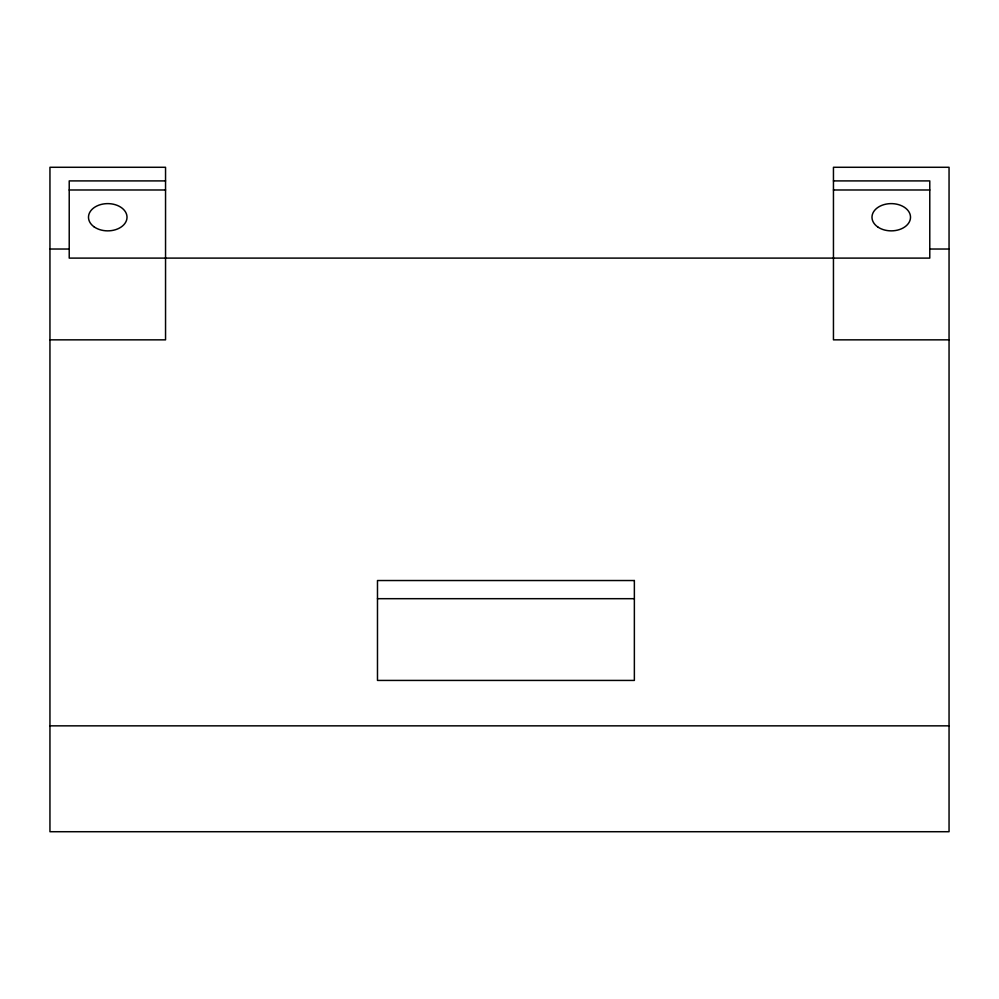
<?xml version="1.0" encoding="UTF-8"?>
<svg xmlns="http://www.w3.org/2000/svg" width="999" height="999" viewBox="0 0 999 999"><rect width="100%" height="100%" fill="white"/><g stroke="black" fill="none" stroke-linecap="round" stroke-linejoin="round"><path stroke-width="1.5" d="M165.547 180.906L69.218 180.906L69.218 258.104L929.782 258.104L929.782 180.906L833.453 180.906M69.218 189.985L165.547 189.985M833.453 189.985L929.782 189.985M49.95 249.026L69.218 249.026M929.782 249.026L949.05 249.026M49.95 339.847L165.547 339.847L165.547 167.283L49.95 167.283L49.95 831.717L949.05 831.717L949.05 167.283L833.453 167.283L833.453 339.847L949.05 339.847M377.485 598.688L634.365 598.688M49.95 725.848L949.05 725.848M634.365 580.531L377.485 580.531L377.485 680.431L634.365 680.431L634.365 580.531M94.131 226.873A19.268 13.624 0 0 0 126.361 220.767A19.268 13.624 0 0 0 102.76 204.083A19.268 13.624 0 0 0 94.131 226.873M877.771 226.973A19.268 13.624 0 0 0 909.914 220.617A19.268 13.624 0 0 0 886.063 204.121A19.268 13.624 0 0 0 877.771 226.973"/></g></svg>
